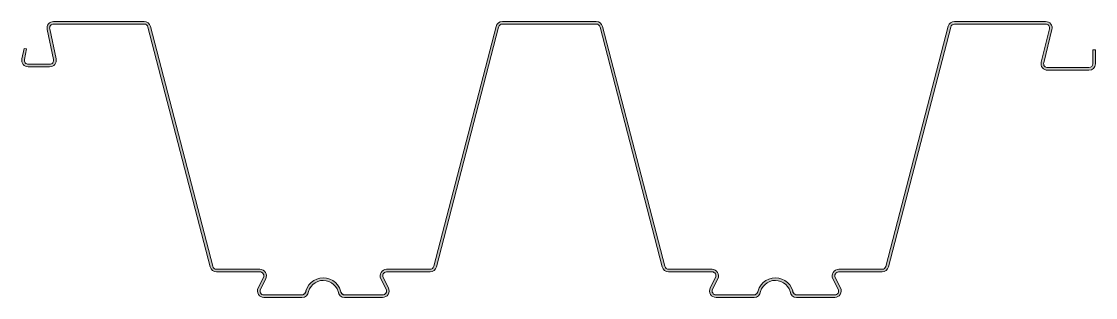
# Model space of a CAD drawing. Header units: metres. Extents: x -10 to 613, y -160 to 0.
import ezdxf

# ---------------------------------------------------------------- set-up
doc = ezdxf.new("R2010")
doc.units = ezdxf.units.M
doc.layers.add('A-DETL-GENF', color=92, linetype='Continuous', lineweight=18)

# ---------------------------------------------------------------- blocks, each defined once
blk = doc.blocks.new('23 HODY-plaat - HODY146-4404981-00_0 Basismaterialen')
at = {"layer": 'A-DETL-GENF'}
blk.add_hatch(color=256, dxfattribs=at).paths.add_polyline_path([(177.35, -160), (199.42, -160), (200.54, -159.81), (201.46, -159.38), (202.05, -158.94), (202.66, -158.19), (203.05, -157.3), (203.22, -156.35), (203.13, -155.39), (202.8, -154.47), (199.74, -148.47), (199.55, -147.93), (199.5, -147.36), (199.59, -146.79), (199.93, -146.11), (200.17, -145.81), (200.83, -145.37), (201.15, -145.23), (201.78, -145.14), (226.95, -145.14), (227.92, -145), (228.56, -144.78), (229.27, -144.35), (229.96, -143.63), (230.33, -143.08), (230.72, -141.92), (266.94, -2.75), (267.36, -2.2), (267.58, -1.99), (268.15, -1.68), (268.49, -1.56), (268.99, -1.51), (323.92, -1.57), (324.39, -1.73), (324.82, -1.99), (325.18, -2.34), (325.49, -2.84), (325.64, -3.23), (361.77, -142.3), (362.07, -143.07), (362.52, -143.77), (363.23, -144.41), (364.05, -144.85), (364.62, -145.05), (365.46, -145.14), (390.62, -145.14), (391.19, -145.21), (391.73, -145.43), (392.2, -145.78), (392.57, -146.23), (392.8, -146.77), (392.9, -147.34), (392.85, -147.92), (392.47, -148.82), (389.59, -154.48), (389.27, -155.39), (389.18, -156.35), (389.34, -157.3), (389.74, -158.18), (390.35, -158.94), (391.12, -159.51), (392.02, -159.88), (392.98, -160), (415.12, -159.99), (415.97, -159.88), (416.84, -159.54), (417.61, -159), (418.22, -158.29), (418.63, -157.45), (418.83, -156.53), (419.42, -155.02), (420.38, -153.52), (421.39, -152.41), (422.96, -151.29), (424.17, -150.69), (425.75, -150.24), (427.39, -150.09), (429.31, -150.32), (430.61, -150.69), (432.08, -151.42), (433.39, -152.41), (434.5, -153.62), (435.36, -155.01), (435.96, -156.55), (436.16, -157.47), (436.72, -158.46), (437.18, -159.01), (437.94, -159.55), (438.81, -159.89), (439.74, -160), (461.81, -160), (462.76, -159.88), (463.66, -159.52), (464.44, -158.94), (465.05, -158.19), (465.44, -157.3), (465.6, -156.29), (465.52, -155.39), (465.19, -154.47), (462.13, -148.47), (461.94, -147.93), (461.88, -147.36), (461.97, -146.79), (462.32, -146.1), (462.56, -145.81), (463.22, -145.37), (463.54, -145.23), (464.11, -145.14), (489.33, -145.14), (490.16, -145.05), (490.95, -144.78), (491.66, -144.35), (492.35, -143.63), (492.75, -143), (493.01, -142.3), (529.33, -2.76), (529.61, -2.34), (529.96, -1.99), (530.39, -1.73), (530.86, -1.57), (531.36, -1.51), (584.25, -1.51), (584.83, -1.58), (585.38, -1.8), (585.85, -2.15), (586.28, -2.77), (586.45, -3.15), (586.54, -3.73), (586.48, -4.31), (581.69, -23.54), (581.58, -24.51), (581.78, -25.62), (582.1, -26.39), (582.71, -27.16), (583.49, -27.76), (584.4, -28.13), (585.38, -28.25), (609.4, -28.25), (610.37, -28.13), (611.28, -27.76), (612.06, -27.17), (612.66, -26.4), (613.05, -25.51), (613.2, -24.54), (613.2, -16.37), (611.69, -16.37), (611.69, -24.45), (611.61, -25.05), (611.38, -25.6), (611.02, -26.07), (610.55, -26.44), (609.99, -26.67), (609.4, -26.74), (585.38, -26.74), (584.79, -26.67), (584.24, -26.44), (583.77, -26.09), (583.4, -25.62), (583.15, -24.95), (583.09, -24.49), (583.15, -23.9), (587.94, -4.71), (588.05, -3.74), (587.91, -2.77), (587.52, -1.87), (586.92, -1.09), (586.14, -0.5), (585.23, -0.13), (584.2, 0), (531.36, 0), (530.39, -0.13), (529.49, -0.5), (528.71, -1.08), (528.1, -1.85), (527.69, -2.84), (491.53, -142.02), (491.29, -142.55), (490.92, -143), (490.45, -143.34), (489.91, -143.56), (489.34, -143.63), (464.17, -143.63), (463.22, -143.75), (462.32, -144.11), (461.55, -144.68), (460.94, -145.43), (460.54, -146.31), (460.38, -147.26), (460.46, -148.22), (460.94, -149.46), (463.85, -155.16), (464.04, -155.71), (464.1, -156.29), (464, -156.86), (463.76, -157.39), (463.39, -157.85), (462.93, -158.2), (462.39, -158.41), (461.81, -158.49), (439.66, -158.49), (439.1, -158.35), (438.58, -158.1), (438.16, -157.73), (437.81, -157.28), (437.57, -156.77), (437.42, -156.14), (436.72, -154.34), (435.7, -152.71), (434.41, -151.29), (432.88, -150.14), (431.16, -149.28), (429.3, -148.76), (427.39, -148.58), (425.48, -148.76), (423.63, -149.29), (421.91, -150.14), (420.38, -151.29), (419.09, -152.71), (418.07, -154.34), (417.33, -156.3), (417.2, -156.82), (416.91, -157.38), (416.55, -157.83), (416.12, -158.16), (415.41, -158.42), (415.01, -158.49), (392.92, -158.49), (392.35, -158.4), (391.82, -158.17), (391.37, -157.82), (390.94, -157.21), (390.78, -156.84), (390.69, -156.27), (390.78, -155.6), (391.01, -155.02), (394.14, -148.76), (394.33, -148.24), (394.41, -147.28), (394.25, -146.33), (393.86, -145.44), (393.25, -144.69), (392.47, -144.11), (391.58, -143.75), (390.62, -143.63), (364.96, -143.58), (364.48, -143.41), (364.05, -143.15), (363.69, -142.8), (363.41, -142.38), (363.23, -141.92), (327.06, -2.75), (326.65, -1.85), (326.34, -1.37), (325.74, -0.79), (325.03, -0.36), (324.24, -0.09), (323.41, 0), (268.53, -0.05), (268.15, -0.09), (267.36, -0.36), (266.65, -0.79), (266.06, -1.37), (265.6, -2.07), (265.3, -2.84), (228.99, -142.39), (228.71, -142.81), (228.35, -143.15), (227.92, -143.41), (227.45, -143.58), (226.95, -143.63), (201.78, -143.63), (200.83, -143.75), (199.93, -144.11), (199.16, -144.68), (198.55, -145.43), (198.15, -146.31), (197.99, -147.26), (198.07, -148.22), (198.55, -149.46), (201.61, -155.58), (201.65, -155.71), (201.71, -156.29), (201.61, -156.86), (201.37, -157.39), (201.01, -157.85), (200.54, -158.2), (200, -158.41), (199.42, -158.49), (177.26, -158.49), (176.71, -158.35), (176.19, -158.1), (175.77, -157.74), (175.42, -157.29), (175.18, -156.78), (175.03, -156.15), (174.33, -154.34), (173.31, -152.71), (172.02, -151.29), (170.49, -150.14), (168.77, -149.28), (166.92, -148.76), (165, -148.58), (163.09, -148.76), (161.24, -149.29), (159.52, -150.14), (157.99, -151.29), (156.7, -152.71), (155.68, -154.34), (154.94, -156.3), (154.81, -156.82), (154.52, -157.38), (154.16, -157.83), (153.73, -158.16), (153.02, -158.42), (152.62, -158.49), (130.53, -158.49), (129.96, -158.4), (129.43, -158.17), (128.98, -157.82), (128.55, -157.21), (128.39, -156.84), (128.3, -156.27), (128.36, -155.7), (128.55, -155.16), (131.75, -148.76), (131.94, -148.24), (132.02, -147.28), (131.86, -146.33), (131.47, -145.44), (130.86, -144.69), (130.08, -144.11), (129.19, -143.75), (128.23, -143.63), (102.57, -143.58), (102.09, -143.41), (101.66, -143.15), (101.3, -142.8), (101.02, -142.38), (100.84, -141.92), (64.71, -2.84), (64.41, -2.06), (63.95, -1.37), (63.35, -0.79), (62.64, -0.36), (61.86, -0.09), (61.03, 0), (8.46, 0), (7.49, -0.12), (6.59, -0.49), (5.81, -1.07), (5.21, -1.83), (4.81, -2.72), (4.66, -3.68), (4.75, -4.65), (8.43, -21.93), (8.49, -22.52), (8.4, -23.1), (8.17, -23.65), (7.81, -24.11), (7.33, -24.46), (6.79, -24.69), (6.2, -24.76), (-6.71, -24.71), (-7.26, -24.5), (-7.75, -24.16), (-8.13, -23.71), (-8.38, -23.17), (-8.49, -22.59), (-8.44, -22), (-7.15, -15.93), (-8.63, -15.61), (-9.92, -21.68), (-10, -22.64), (-9.83, -23.59), (-9.44, -24.47), (-8.83, -25.22), (-8.05, -25.79), (-7.16, -26.15), (-6.2, -26.27), (6.2, -26.27), (7.17, -26.15), (8.07, -25.78), (8.85, -25.2), (9.46, -24.43), (9.85, -23.54), (9.99, -22.52), (9.9, -21.61), (6.23, -4.32), (6.17, -3.74), (6.26, -3.16), (6.49, -2.62), (6.86, -2.16), (7.33, -1.81), (7.87, -1.58), (8.46, -1.51), (61.53, -1.56), (62, -1.72), (62.43, -1.99), (62.79, -2.33), (63.1, -2.84), (63.25, -3.22), (99.39, -142.3), (99.68, -143.07), (100.14, -143.77), (100.84, -144.41), (101.45, -144.78), (102.23, -145.05), (103.07, -145.14), (128.23, -145.14), (128.8, -145.21), (129.35, -145.43), (129.81, -145.78), (130.18, -146.23), (130.42, -146.77), (130.51, -147.34), (130.46, -147.92), (130.08, -148.83), (127.21, -154.48), (126.88, -155.39), (126.8, -156.35), (126.96, -157.3), (127.35, -158.18), (127.96, -158.94), (128.74, -159.51), (129.63, -159.88), (130.59, -160), (152.73, -159.99), (153.58, -159.88), (154.45, -159.55), (155.21, -159.01), (155.82, -158.29), (156.24, -157.46), (156.44, -156.54), (157.03, -155.02), (157.99, -153.52), (159.01, -152.41), (160.32, -151.42), (161.79, -150.69), (163.37, -150.24), (165, -150.09), (166.92, -150.32), (168.22, -150.69), (169.7, -151.42), (171, -152.41), (172.11, -153.62), (172.98, -155.01), (173.57, -156.55), (173.77, -157.46), (174.33, -158.46), (174.79, -159.01), (175.55, -159.55), (176.42, -159.89), (177.26, -159.99)])
for p, q in [((61.03, 0), (8.46, 0)), ((323.41, 0), (268.98, 0)), ((584.25, 0), (531.36, 0)), ((8.43, -21.93), (4.75, -4.65)), ((9.9, -21.61), (6.23, -4.32)), ((8.46, -1.51), (61.03, -1.51)), ((63.25, -3.22), (99.39, -142.3)), ((64.71, -2.84), (100.84, -141.92)), ((229.16, -141.92), (265.3, -2.84)), ((230.63, -142.3), (266.76, -3.22)), ((268.99, -1.51), (323.42, -1.51)), ((325.64, -3.23), (361.77, -142.3)), ((327.09, -2.84), (363.23, -141.92)), ((491.53, -142.02), (527.71, -2.75)), ((493.01, -142.3), (529.15, -3.22)), ((531.35, -1.51), (584.25, -1.51)), ((586.48, -4.31), (581.69, -23.54)), ((587.94, -4.72), (583.15, -23.9)), ((-8.63, -15.61), (-9.92, -21.68)), ((-7.15, -15.93), (-8.63, -15.61)), ((-8.44, -22), (-7.15, -15.93)), ((613.2, -16.37), (611.69, -16.37)), ((611.69, -16.37), (611.69, -24.45)), ((613.2, -24.54), (613.2, -16.37)), ((0, -24.76), (-6.12, -24.76)), ((0, -24.76), (6.2, -24.76)), ((-6.2, -26.27), (6.2, -26.27)), ((585.38, -26.74), (600, -26.74)), ((585.38, -28.25), (609.4, -28.25)), ((609.4, -26.74), (600, -26.74)), ((103.06, -145.14), (128.23, -145.14)), ((103.07, -143.63), (128.23, -143.63)), ((130.27, -148.47), (127.21, -154.47)), ((131.61, -149.15), (128.55, -155.16)), ((159.52, -150.14), (161.24, -149.29)), ((161.24, -149.29), (163.09, -148.76)), ((163.09, -148.76), (165, -148.58)), ((165, -148.58), (166.92, -148.76)), ((166.92, -148.76), (168.77, -149.28)), ((168.77, -149.28), (170.49, -150.14)), ((201.46, -155.16), (198.38, -149.13)), ((202.8, -154.47), (199.74, -148.47)), ((201.72, -145.14), (226.95, -145.14)), ((201.78, -143.63), (226.95, -143.63)), ((365.45, -145.14), (390.61, -145.14)), ((365.46, -143.63), (390.62, -143.63)), ((392.65, -148.47), (389.59, -154.47)), ((394, -149.15), (390.94, -155.16)), ((421.91, -150.14), (423.63, -149.29)), ((423.63, -149.29), (425.48, -148.76)), ((425.48, -148.76), (427.39, -148.58)), ((427.39, -148.58), (429.31, -148.76)), ((429.31, -148.76), (431.16, -149.28)), ((431.16, -149.28), (432.88, -150.14)), ((463.85, -155.16), (460.77, -149.13)), ((465.19, -154.47), (462.13, -148.47)), ((464.11, -145.14), (489.33, -145.14)), ((464.17, -143.63), (489.34, -143.63)), ((154.96, -156.2), (155.68, -154.34)), ((155.68, -154.34), (156.7, -152.71)), ((156.44, -156.54), (157.03, -155.02)), ((156.7, -152.71), (157.99, -151.29)), ((157.03, -155.02), (157.9, -153.62)), ((157.9, -153.62), (159.01, -152.41)), ((157.99, -151.29), (159.52, -150.14)), ((159.01, -152.41), (160.32, -151.42)), ((160.32, -151.42), (161.79, -150.69)), ((161.79, -150.69), (163.37, -150.24)), ((163.37, -150.24), (165, -150.09)), ((165, -150.09), (166.65, -150.25)), ((166.65, -150.25), (168.22, -150.69)), ((168.22, -150.69), (169.7, -151.42)), ((169.7, -151.42), (171, -152.41)), ((170.49, -150.14), (172.02, -151.29)), ((171, -152.41), (172.11, -153.62)), ((172.02, -151.29), (173.31, -152.71)), ((172.11, -153.62), (172.98, -155.01)), ((172.98, -155.01), (173.57, -156.55)), ((173.31, -152.71), (174.33, -154.34)), ((174.33, -154.34), (175.06, -156.22)), ((417.35, -156.2), (418.07, -154.34)), ((418.07, -154.34), (419.09, -152.71)), ((418.83, -156.53), (419.42, -155.02)), ((419.09, -152.71), (420.38, -151.29)), ((419.42, -155.02), (420.29, -153.62)), ((420.29, -153.62), (421.39, -152.41)), ((420.38, -151.29), (421.91, -150.14)), ((421.39, -152.41), (422.7, -151.42)), ((422.7, -151.42), (424.17, -150.69)), ((424.17, -150.69), (425.75, -150.24)), ((425.75, -150.24), (427.38, -150.09)), ((427.38, -150.09), (429.03, -150.25)), ((429.03, -150.25), (430.61, -150.69)), ((430.61, -150.69), (432.08, -151.42)), ((432.08, -151.42), (433.39, -152.41)), ((432.88, -150.14), (434.41, -151.29)), ((433.39, -152.41), (434.5, -153.62)), ((434.41, -151.29), (435.7, -152.71)), ((434.5, -153.62), (435.36, -155.01)), ((435.36, -155.01), (435.96, -156.55)), ((435.7, -152.71), (436.72, -154.34)), ((436.72, -154.34), (437.44, -156.21)), ((130.53, -158.49), (152.73, -158.49)), ((130.59, -160), (152.65, -160)), ((177.26, -158.49), (199.42, -158.49)), ((177.35, -160), (199.42, -160)), ((392.92, -158.49), (415.12, -158.49)), ((392.98, -160), (415.04, -160)), ((439.66, -158.49), (461.81, -158.49)), ((439.74, -160), (461.81, -160))]:
    blk.add_line(p, q, dxfattribs=at)
for centre, radius, start, end in [((8.46, -3.8), 3.8, 90, 192.98297), ((61.03, -3.8), 3.8, 14.56602, 90), ((268.98, -3.8), 3.8, 90.00121, 165.43453), ((323.41, -3.8), 3.8, 14.61279, 90.00121), ((584.25, -3.8), 3.8, 345.94658, 90), ((8.46, -3.8), 2.29, 89.98032, 193.26679), ((61.03, -3.8), 2.29, 14.5666, 90.12774), ((268.99, -3.81), 2.3, 90.00091, 165.30475), ((323.41, -3.81), 2.3, 14.56539, 89.84673), ((531.36, -3.8), 3.8, 90.0013, 163.97329), ((531.37, -3.8), 2.29, 90.38226, 165.43298), ((584.25, -3.8), 2.29, 347.09298, 90.00098), ((-6.2, -22.47), 3.8, 167.98701, 270.02793), ((-6.2, -22.48), 2.29, 167.95133, 272.22162), ((6.2, -22.47), 3.8, 270, 13.20409), ((6.2, -22.47), 2.29, 270, 13.62253), ((585.37, -24.46), 3.8, 165.99172, 270.06112), ((585.37, -24.46), 2.29, 166.00198, 270.08639), ((609.4, -24.45), 2.29, 270, 359.99391), ((609.4, -24.45), 3.8, 270.04788, 358.5977), ((103.06, -141.34), 3.8, 194.53859, 269.99739), ((103.07, -141.33), 2.3, 194.69042, 270.00392), ((226.95, -141.34), 2.29, 270, 345.30566), ((226.95, -141.34), 3.8, 269.9662, 345.43398), ((365.45, -141.34), 3.8, 194.53859, 269.99739), ((365.46, -141.33), 2.3, 194.69042, 270.00392), ((489.34, -141.34), 3.8, 269.9662, 345.43398), ((489.34, -141.34), 2.29, 270, 342.75565), ((128.23, -147.43), 3.8, 332.95668, 90.03046), ((128.23, -147.43), 2.29, 333.00175, 89.96341), ((201.78, -147.43), 3.8, 90.03034, 206.5264), ((201.78, -147.43), 2.29, 91.57086, 207.00945), ((390.61, -147.43), 2.29, 333.00175, 89.96286), ((390.62, -147.43), 3.8, 332.95668, 90.03046), ((464.17, -147.43), 3.8, 90.03034, 206.5264), ((464.17, -147.43), 2.29, 91.57086, 207.00945), ((130.59, -156.2), 3.8, 153.02712, 269.96966), ((130.59, -156.2), 2.29, 152.98729, 268.42914), ((199.42, -156.2), 3.8, 269.96814, 27.04332), ((199.42, -156.2), 2.29, 270.03532, 26.99825), ((392.98, -156.2), 3.8, 153.02712, 269.96966), ((392.98, -156.2), 2.29, 152.98729, 268.42914), ((461.81, -156.2), 3.8, 269.96859, 27.04332), ((461.81, -156.2), 2.29, 270.03532, 26.99825), ((152.65, -156.2), 3.8, 270, 354.78938), ((152.4, -155.94), 2.57, 277.47221, 354.1861), ((177.35, -156.21), 3.79, 185.09845, 270.00374), ((177.59, -155.97), 2.54, 185.82018, 262.52706), ((415.04, -156.2), 3.8, 270, 354.94798), ((414.79, -155.94), 2.57, 277.47221, 354.1861), ((439.74, -156.21), 3.79, 185.2294, 270.00374), ((439.99, -155.95), 2.56, 185.82018, 262.52706)]:
    blk.add_arc(centre, radius, start, end, dxfattribs=at)
for points in [[(154.99, -156.13), (154.88, -156.62), (154.57, -157.45), (153.78, -158.24), (153.04, -158.46), (152.62, -158.49)], [(154.51, -157.38), (154.3, -157.71), (153.78, -158.24), (153.04, -158.46), (152.62, -158.49)], [(153.73, -158.16), (153.41, -158.35), (153.04, -158.46), (152.62, -158.49)], [(153.29, -158.36), (153.09, -158.43), (152.86, -158.47), (152.62, -158.49)], [(177.37, -158.49), (176.95, -158.46), (176.23, -158.24), (175.45, -157.46), (175.14, -156.64), (175.03, -156.15)], [(176.28, -158.17), (175.97, -157.98), (175.45, -157.46), (175.14, -156.64), (175.03, -156.15)], [(175.5, -157.39), (175.29, -157.05), (175.14, -156.64), (175.03, -156.15)], [(417.38, -156.13), (417.27, -156.62), (416.96, -157.45), (416.17, -158.24), (415.43, -158.46), (415.01, -158.49)], [(416.9, -157.38), (416.69, -157.71), (416.17, -158.24), (415.43, -158.46), (415.01, -158.49)], [(416.12, -158.16), (415.8, -158.35), (415.43, -158.46), (415.01, -158.49)], [(415.68, -158.36), (415.48, -158.43), (415.25, -158.47), (415.01, -158.49)], [(439.77, -158.49), (439.35, -158.46), (438.62, -158.24), (437.83, -157.46), (437.52, -156.63), (437.42, -156.14)], [(438.67, -158.16), (438.36, -157.98), (437.83, -157.46), (437.52, -156.63), (437.42, -156.14)], [(437.89, -157.38), (437.68, -157.04), (437.52, -156.63), (437.42, -156.14)]]:
    blk.add_open_spline(points, degree=3, dxfattribs=at)
for points, knots in [([(154.24, -157.74), (154.09, -157.91), (153.63, -158.28), (153.04, -158.46), (152.62, -158.49)], [0.4645374, 0.4645374, 0.4645374, 0.4645374, 0.6666667, 1, 1, 1, 1]), ([(176.78, -158.38), (176.6, -158.33), (176.1, -158.11), (175.45, -157.46), (175.14, -156.64), (175.03, -156.15)], [0.1666667, 0.1666667, 0.1666667, 0.1666667, 0.3333333, 0.6666667, 1, 1, 1, 1]), ([(175.85, -157.83), (175.72, -157.7), (175.37, -157.26), (175.14, -156.64), (175.03, -156.15)], [0.5, 0.5, 0.5, 0.5, 0.6666667, 1, 1, 1, 1]), ([(416.63, -157.74), (416.48, -157.91), (416.02, -158.28), (415.43, -158.46), (415.01, -158.49)], [0.4645374, 0.4645374, 0.4645374, 0.4645374, 0.6666667, 1, 1, 1, 1]), ([(439.18, -158.38), (439, -158.33), (438.49, -158.11), (437.83, -157.46), (437.52, -156.63), (437.42, -156.14)], [0.1666667, 0.1666667, 0.1666667, 0.1666667, 0.3333333, 0.6666667, 1, 1, 1, 1]), ([(438.24, -157.83), (438.11, -157.7), (437.76, -157.25), (437.52, -156.63), (437.42, -156.14)], [0.5, 0.5, 0.5, 0.5, 0.6666667, 1, 1, 1, 1])]:
    blk.add_open_spline(points, degree=3, knots=knots, dxfattribs=at)

msp = doc.modelspace()

# ---------------------------------------------------------------- block references
msp.add_blockref('23 HODY-plaat - HODY146-4404981-00_0 Basismaterialen', (0, 0))

doc.saveas('drawing.dxf')
